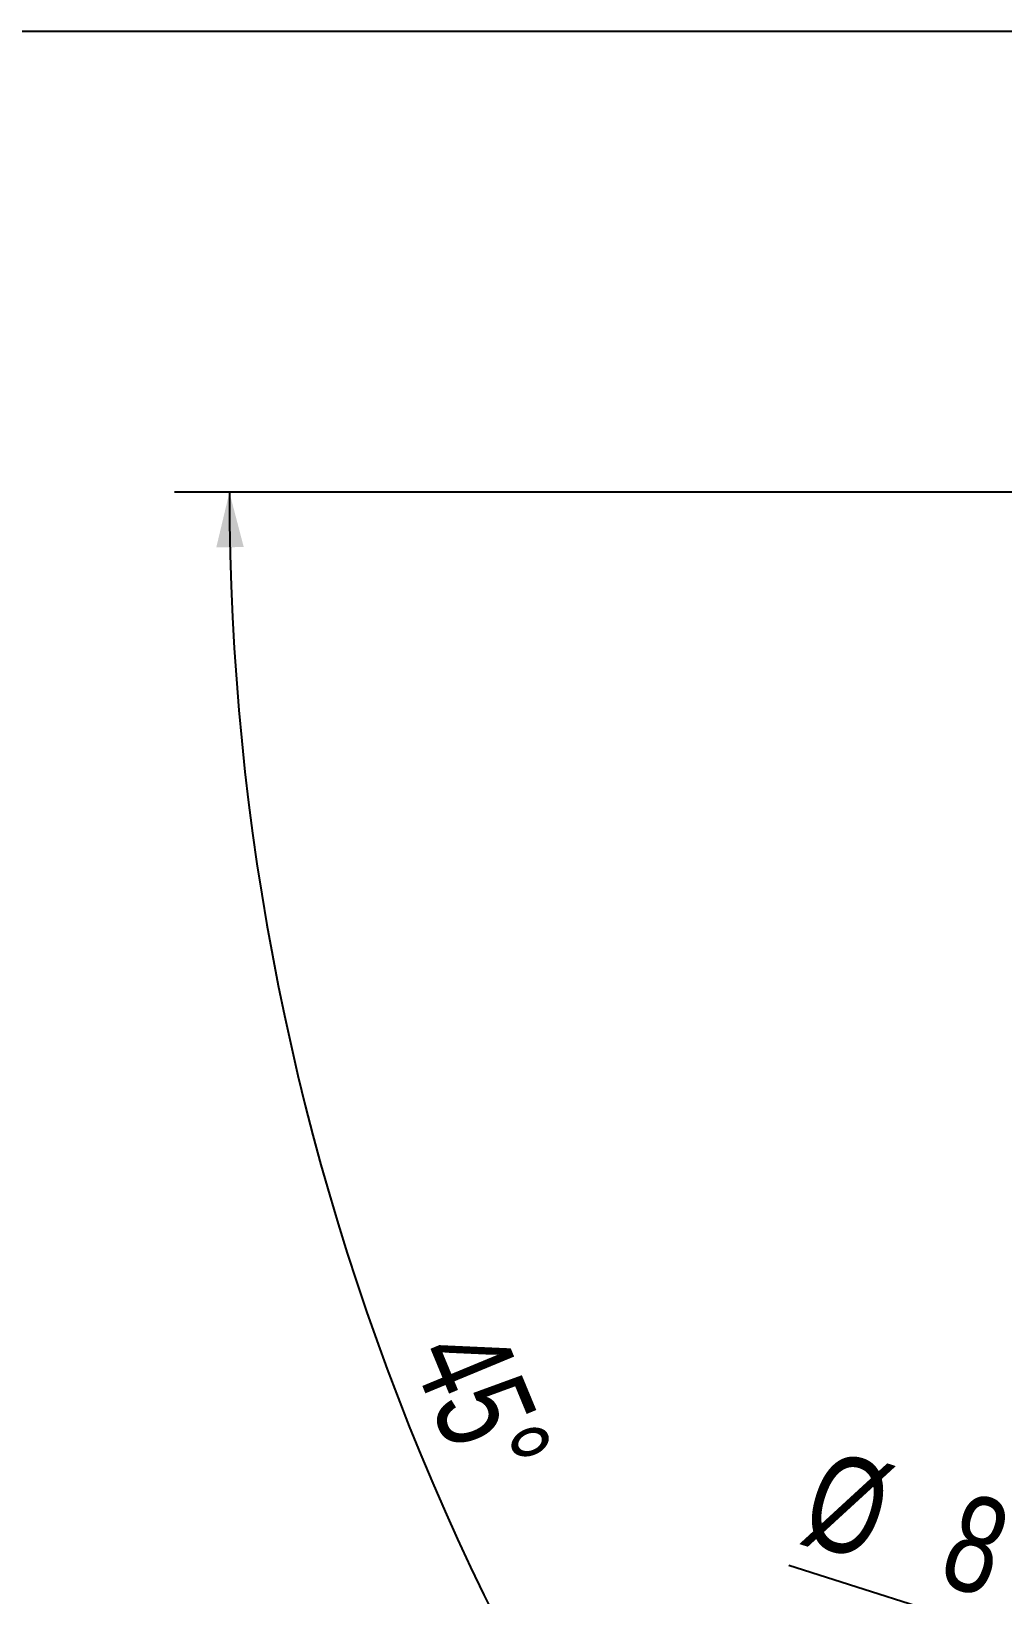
# Model space of a CAD drawing. Header units: millimetres. Extents: x 8 to 867, y 8 to 585.
# Drawn here: x 635.9 to 671.3, y 528.1 to 585 of the extents above; entities that cross this region are included whole.
import ezdxf

# ---------------------------------------------------------------- set-up
doc = ezdxf.new("R2010")
doc.units = ezdxf.units.MM
doc.layers.add('DIMENSIONS', color=2, linetype='Continuous')
doc.layers.add('OUTLINE', color=7, linetype='Continuous', lineweight=25)
doc.styles.add('SLDTEXTSTYLE0', font='TXT', dxfattribs={"width": 0.75})
doc.dimstyles.new('SLDDIMSTYLE34', dxfattribs={"dimtxt": 3.5, "dimasz": 2, "dimexe": 0, "dimexo": 0.0625, "dimgap": 0.875, "dimtad": 1, "dimrnd": 1e-09, "dimzin": 12, "dimdsep": 46, "dimtxsty": 'SLDTEXTSTYLE0', "dimblk1": 'NONE', "dimsah": 1, "dimcen": 0, "dimadec": 0, "dimazin": 3, "dimtfac": 1, "dimtmove": 0, "dimatfit": 3, "dimldrblk": 'NONE', "dimfxl": 0, "dimfrac": 2, "dimtolj": 1, "dimtzin": 12, "dimarcsym": 0})
doc.dimstyles.new('SLDDIMSTYLE9', dxfattribs={"dimtxt": 3.5, "dimasz": 2, "dimexe": 0, "dimexo": 0.0625, "dimgap": 0.875, "dimtad": 1, "dimdec": 4, "dimzin": 12, "dimdsep": 46, "dimtxsty": 'SLDTEXTSTYLE0', "dimsah": 1, "dimcen": 0.09, "dimazin": 3, "dimtfac": 1, "dimtofl": 0, "dimtmove": 0, "dimatfit": 3, "dimfxl": 0, "dimfrac": 2, "dimtolj": 1, "dimtzin": 12, "dimarcsym": 0})

# ---------------------------------------------------------------- blocks, each defined once
blk = doc.blocks.new('_D_88')
at = {"layer": 'DIMENSIONS'}
for p, q in [((682.659, 568.209), (641.161, 568.209)), ((682.631, 516.06), (668.581, 502.01))]:
    blk.add_line(p, q, dxfattribs=at)
blk.add_arc((734.78, 568.209), 91.619, 180, 225, dxfattribs=at)
for points in [[(643.161, 568.209), (642.683, 566.203), (643.683, 566.214)], [(669.995, 503.424), (668.954, 505.203), (668.239, 504.504)]]:
    blk.add_solid(points, dxfattribs=at)
at = {"layer": 'DIMENSIONS', "insert": (652.956, 538.126), "char_height": 3.5, "attachment_point": 1, "rotation": 292.5, "style": 'SLDTEXTSTYLE0'}
blk.add_mtext('45°', dxfattribs=at)
blk = doc.blocks.new('_D_90')
at = {"layer": 'DIMENSIONS'}
for q in [(663.545, 529.122), (691.746, 520.15)]:
    blk.add_line((684.122, 522.576), q, dxfattribs=at)
blk.add_solid([(684.122, 522.576), (682.368, 523.658), (682.065, 522.706)], dxfattribs=at)
at = {"layer": 'DIMENSIONS', "char_height": 3.5, "attachment_point": 1, "rotation": 342.3517, "style": 'SLDTEXTSTYLE0'}
for s, insert in [('%%c', (664.906, 533.4)), ('8', (669.952, 531.851))]:
    blk.add_mtext(s, dxfattribs=dict(at, insert=insert))
blk = doc.blocks.new('_None')

msp = doc.modelspace()

# ---------------------------------------------------------------- linework, layer by layer
at = {"layer": 'OUTLINE'}
msp.add_line((8, 585), (832, 585), dxfattribs=at)

# ---------------------------------------------------------------- dimensions: what is measured, and where the dimension line sits
at = {"layer": 'DIMENSIONS'}
dim = msp.add_angular_dim_2l(base=(650.13486, 533.14764), line1=((683.33788, 516.76674), (692.53027, 525.95913)), line2=((697.2299, 568.20876), (683.65928, 568.20876)), dimstyle='SLDDIMSTYLE9', dxfattribs=at)
dim.commit()
dim.dimension.update_dxf_attribs({"geometry": '_D_88', "text_midpoint": (650.13486, 533.14764), "dimtype": 162})
dim = msp.add_diameter_dim_2p(p1=(691.74582, 520.15025), p2=(684.12233, 522.57563), dimstyle='SLDDIMSTYLE34', dxfattribs=at)
dim.commit()
dim.dimension.update_dxf_attribs({"geometry": '_D_90', "text_midpoint": (667.12234, 527.98413), "dimtype": 163})

doc.saveas('drawing.dxf')
